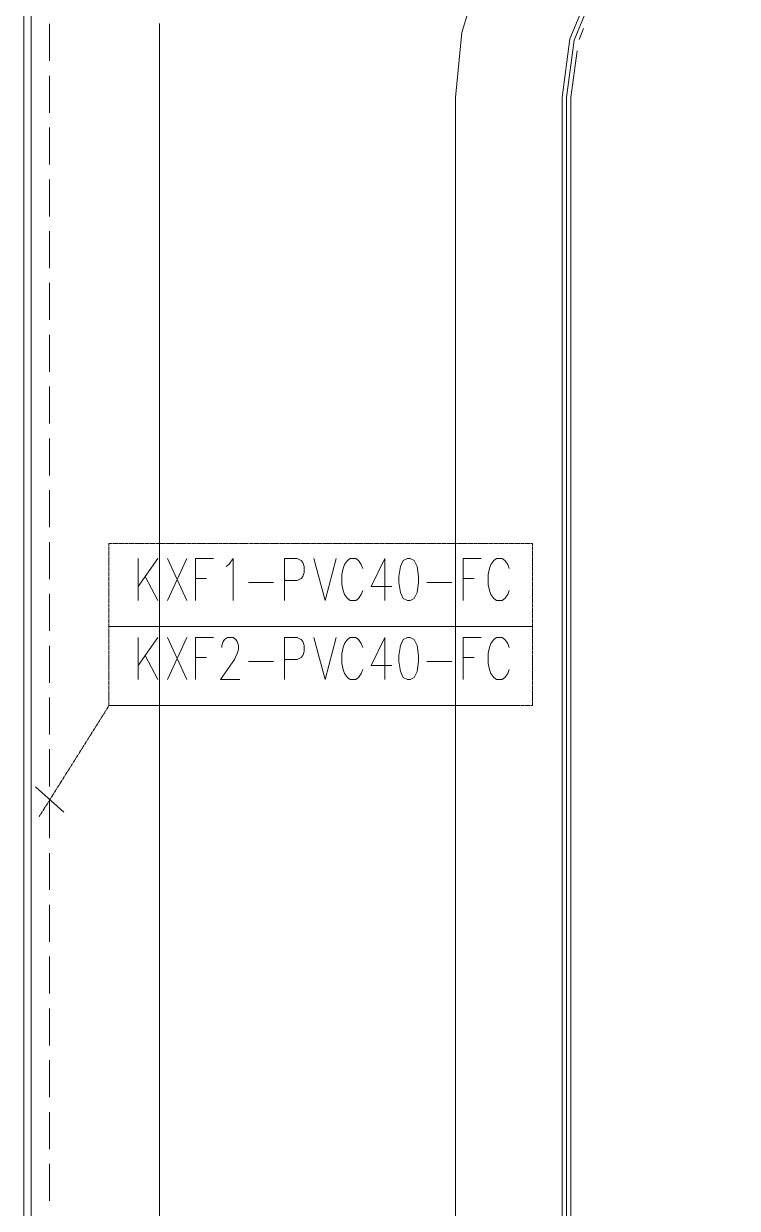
# Model space of a CAD drawing. Header units: millimetres. Extents: x -4415 to 173792, y -78716 to 47289.
# Drawn here: x 65502 to 84791, y -13627 to 18379 of the extents above; entities that cross this region are included whole.
import ezdxf

# ---------------------------------------------------------------- set-up
doc = ezdxf.new("R2010")
doc.units = ezdxf.units.MM

msp = doc.modelspace()

# ---------------------------------------------------------------- linework, layer by layer
at = {"color": 0, "lineweight": 0}
for points in [[(86175, 25384), (84419, 25211), (82731, 24699), (81175, 23867), (79811, 22747), (78692, 21384), (77860, 19827), (77348, 18139), (77175, 16384)], [(86175, 22504), (84591, 22295), (83114, 21683), (81848, 20711), (80875, 19443), (80263, 17967), (80055, 16384)], [(86175, 22383), (84622, 22179), (83175, 21579), (81933, 20626), (80978, 19383), (80379, 17936), (80175, 16384)], [(65502, -27014), (65502, 21199)], [(65502, -27014), (65502, 21199)], [(65701, -27198), (65701, 21384)], [(65701, -27198), (65701, 21384)], [(66202, 17374), (66202, 18375)], [(69175, -32199), (69174, 18384)], [(80637, 18248), (80516, 17955)], [(80461, 17644), (80294, 16384)], [(66202, 15975), (66202, 16974)], [(77175, -38119), (77175, 16384)], [(80055, -38119), (80055, 16384)], [(80175, -38119), (80175, 16384)], [(80295, -38119), (80294, 16384)], [(66202, 14575), (66202, 15574)], [(66202, 13174), (66202, 14174)], [(66202, 11774), (66202, 12775)], [(66202, 10374), (66202, 11374)], [(66202, 8974), (66202, 9974)], [(66202, 7575), (66202, 8574)], [(66202, 6174), (66202, 7174)], [(66202, 4774), (66202, 5774)], [(66202, 3374), (66202, 4373)], [(67828, 4335), (67807, 4335), (67807, 4307)], [(67807, 4295), (67807, 4268)], [(67807, 4256), (67807, 4229)], [(67807, 4219), (67807, 4191)], [(67807, 4180), (67807, 4152)], [(67867, 4335), (67840, 4335)], [(67905, 4335), (67878, 4335)], [(67944, 4335), (67916, 4335)], [(67982, 4335), (67955, 4335)], [(68021, 4335), (67993, 4335)], [(68060, 4335), (68032, 4335)], [(68097, 4335), (68071, 4335)], [(68136, 4335), (68109, 4335)], [(68175, 4335), (68148, 4335)], [(68213, 4335), (68185, 4335)], [(68252, 4335), (68224, 4335)], [(68291, 4335), (68263, 4335)], [(68329, 4335), (68301, 4335)], [(68368, 4335), (68340, 4335)], [(68405, 4335), (68379, 4335)], [(68444, 4335), (68417, 4335)], [(68483, 4335), (68456, 4335)], [(68521, 4335), (68493, 4335)], [(68560, 4335), (68532, 4335)], [(68599, 4335), (68571, 4335)], [(68637, 4335), (68609, 4335)], [(68675, 4335), (68648, 4335)], [(68714, 4335), (68687, 4335)], [(68752, 4335), (68725, 4335)], [(68791, 4335), (68763, 4335)], [(68829, 4335), (68802, 4335)], [(68868, 4335), (68840, 4335)], [(68907, 4335), (68879, 4335)], [(68945, 4335), (68917, 4335)], [(68983, 4335), (68956, 4335)], [(69022, 4335), (68995, 4335)], [(69060, 4335), (69033, 4335)], [(69099, 4335), (69071, 4335)], [(69138, 4335), (69110, 4335)], [(69176, 4335), (69148, 4335)], [(69215, 4335), (69187, 4335)], [(69252, 4335), (69226, 4335)], [(69291, 4335), (69264, 4335)], [(69330, 4335), (69303, 4335)], [(69368, 4335), (69340, 4335)], [(69407, 4335), (69379, 4335)], [(69446, 4335), (69418, 4335)], [(69484, 4335), (69456, 4335)], [(69523, 4335), (69495, 4335)], [(69561, 4335), (69534, 4335)], [(69599, 4335), (69572, 4335)], [(69638, 4335), (69610, 4335)], [(69676, 4335), (69649, 4335)], [(69715, 4335), (69687, 4335)], [(69754, 4335), (69726, 4335)], [(69792, 4335), (69764, 4335)], [(69830, 4335), (69803, 4335)], [(69869, 4335), (69842, 4335)], [(69907, 4335), (69880, 4335)], [(69946, 4335), (69918, 4335)], [(69985, 4335), (69957, 4335)], [(70023, 4335), (69995, 4335)], [(70062, 4335), (70034, 4335)], [(70100, 4335), (70073, 4335)], [(70138, 4335), (70111, 4335)], [(70177, 4335), (70150, 4335)], [(70215, 4335), (70187, 4335)], [(70254, 4335), (70226, 4335)], [(70293, 4335), (70265, 4335)], [(70331, 4335), (70303, 4335)], [(70370, 4335), (70342, 4335)], [(70408, 4335), (70381, 4335)], [(70446, 4335), (70419, 4335)], [(70485, 4335), (70458, 4335)], [(70523, 4335), (70496, 4335)], [(70562, 4335), (70534, 4335)], [(70601, 4335), (70573, 4335)], [(70639, 4335), (70611, 4335)], [(70677, 4335), (70650, 4335)], [(70716, 4335), (70689, 4335)], [(70754, 4335), (70727, 4335)], [(70793, 4335), (70765, 4335)], [(70832, 4335), (70804, 4335)], [(70870, 4335), (70842, 4335)], [(70909, 4335), (70881, 4335)], [(70947, 4335), (70920, 4335)], [(70985, 4335), (70958, 4335)], [(71024, 4335), (70997, 4335)], [(71062, 4335), (71036, 4335)], [(71101, 4335), (71073, 4335)], [(71140, 4335), (71112, 4335)], [(71178, 4335), (71150, 4335)], [(71217, 4335), (71189, 4335)], [(71254, 4335), (71228, 4335)], [(71293, 4335), (71266, 4335)], [(71332, 4335), (71305, 4335)], [(71370, 4335), (71343, 4335)], [(71409, 4335), (71381, 4335)], [(71448, 4335), (71420, 4335)], [(71486, 4335), (71458, 4335)], [(71525, 4335), (71497, 4335)], [(71563, 4335), (71536, 4335)], [(71601, 4335), (71574, 4335)], [(71640, 4335), (71613, 4335)], [(71679, 4335), (71651, 4335)], [(71717, 4335), (71689, 4335)], [(71756, 4335), (71728, 4335)], [(71794, 4335), (71767, 4335)], [(71832, 4335), (71805, 4335)], [(71871, 4335), (71844, 4335)], [(71909, 4335), (71882, 4335)], [(71948, 4335), (71920, 4335)], [(71987, 4335), (71959, 4335)], [(72025, 4335), (71997, 4335)], [(72064, 4335), (72036, 4335)], [(72103, 4335), (72075, 4335)], [(72140, 4335), (72113, 4335)], [(72179, 4335), (72152, 4335)], [(72217, 4335), (72190, 4335)], [(72256, 4335), (72228, 4335)], [(72295, 4335), (72267, 4335)], [(72333, 4335), (72305, 4335)], [(72372, 4335), (72344, 4335)], [(72410, 4335), (72383, 4335)], [(72448, 4335), (72421, 4335)], [(72487, 4335), (72460, 4335)], [(72526, 4335), (72498, 4335)], [(72564, 4335), (72536, 4335)], [(72603, 4335), (72575, 4335)], [(72641, 4335), (72614, 4335)], [(72679, 4335), (72652, 4335)], [(72718, 4335), (72691, 4335)], [(72756, 4335), (72729, 4335)], [(72795, 4335), (72767, 4335)], [(72834, 4335), (72806, 4335)], [(72872, 4335), (72844, 4335)], [(72911, 4335), (72883, 4335)], [(72950, 4335), (72922, 4335)], [(72987, 4335), (72960, 4335)], [(73026, 4335), (72999, 4335)], [(73064, 4335), (73038, 4335)], [(73103, 4335), (73075, 4335)], [(73142, 4335), (73114, 4335)], [(73180, 4335), (73152, 4335)], [(73219, 4335), (73191, 4335)], [(73257, 4335), (73230, 4335)], [(73295, 4335), (73268, 4335)], [(73334, 4335), (73307, 4335)], [(73373, 4335), (73345, 4335)], [(73411, 4335), (73383, 4335)], [(73450, 4335), (73422, 4335)], [(73488, 4335), (73461, 4335)], [(73527, 4335), (73499, 4335)], [(73565, 4335), (73538, 4335)], [(73603, 4335), (73576, 4335)], [(73642, 4335), (73615, 4335)], [(73681, 4335), (73653, 4335)], [(73719, 4335), (73691, 4335)], [(73758, 4335), (73730, 4335)], [(73797, 4335), (73769, 4335)], [(73834, 4335), (73807, 4335)], [(73873, 4335), (73846, 4335)], [(73911, 4335), (73885, 4335)], [(73950, 4335), (73922, 4335)], [(73989, 4335), (73961, 4335)], [(74027, 4335), (73999, 4335)], [(74066, 4335), (74038, 4335)], [(74105, 4335), (74077, 4335)], [(74142, 4335), (74115, 4335)], [(74181, 4335), (74154, 4335)], [(74219, 4335), (74192, 4335)], [(74258, 4335), (74230, 4335)], [(74297, 4335), (74269, 4335)], [(74335, 4335), (74308, 4335)], [(74374, 4335), (74346, 4335)], [(74412, 4335), (74385, 4335)], [(74450, 4335), (74423, 4335)], [(74489, 4335), (74462, 4335)], [(74528, 4335), (74500, 4335)], [(74566, 4335), (74538, 4335)], [(74605, 4335), (74577, 4335)], [(74644, 4335), (74616, 4335)], [(74681, 4335), (74654, 4335)], [(74720, 4335), (74693, 4335)], [(74758, 4335), (74732, 4335)], [(74797, 4335), (74769, 4335)], [(74836, 4335), (74808, 4335)], [(74874, 4335), (74846, 4335)], [(74913, 4335), (74885, 4335)], [(74952, 4335), (74924, 4335)], [(74989, 4335), (74962, 4335)], [(75028, 4335), (75001, 4335)], [(75066, 4335), (75040, 4335)], [(75105, 4335), (75077, 4335)], [(75144, 4335), (75116, 4335)], [(75182, 4335), (75155, 4335)], [(75221, 4335), (75193, 4335)], [(75259, 4335), (75232, 4335)], [(75297, 4335), (75270, 4335)], [(75336, 4335), (75309, 4335)], [(75375, 4335), (75347, 4335)], [(75413, 4335), (75385, 4335)], [(75452, 4335), (75424, 4335)], [(75491, 4335), (75463, 4335)], [(75529, 4335), (75501, 4335)], [(75567, 4335), (75540, 4335)], [(75605, 4335), (75579, 4335)], [(75644, 4335), (75617, 4335)], [(75683, 4335), (75655, 4335)], [(75721, 4335), (75693, 4335)], [(75760, 4335), (75732, 4335)], [(75799, 4335), (75771, 4335)], [(75836, 4335), (75809, 4335)], [(75875, 4335), (75848, 4335)], [(75913, 4335), (75887, 4335)], [(75952, 4335), (75924, 4335)], [(75991, 4335), (75963, 4335)], [(76029, 4335), (76001, 4335)], [(76068, 4335), (76040, 4335)], [(76107, 4335), (76079, 4335)], [(76144, 4335), (76117, 4335)], [(76183, 4335), (76156, 4335)], [(76222, 4335), (76194, 4335)], [(76260, 4335), (76232, 4335)], [(76299, 4335), (76271, 4335)], [(76338, 4335), (76310, 4335)], [(76376, 4335), (76348, 4335)], [(76414, 4335), (76387, 4335)], [(76452, 4335), (76426, 4335)], [(76491, 4335), (76464, 4335)], [(76530, 4335), (76502, 4335)], [(76568, 4335), (76540, 4335)], [(76607, 4335), (76579, 4335)], [(76646, 4335), (76618, 4335)], [(76684, 4335), (76656, 4335)], [(76722, 4335), (76695, 4335)], [(76760, 4335), (76734, 4335)], [(76799, 4335), (76771, 4335)], [(76838, 4335), (76810, 4335)], [(76876, 4335), (76848, 4335)], [(76915, 4335), (76887, 4335)], [(76954, 4335), (76926, 4335)], [(76991, 4335), (76964, 4335)], [(77030, 4335), (77003, 4335)], [(77069, 4335), (77042, 4335)], [(77107, 4335), (77079, 4335)], [(77146, 4335), (77118, 4335)], [(77184, 4335), (77157, 4335)], [(77223, 4335), (77195, 4335)], [(77261, 4335), (77234, 4335)], [(77299, 4335), (77273, 4335)], [(77338, 4335), (77311, 4335)], [(77377, 4335), (77349, 4335)], [(77415, 4335), (77387, 4335)], [(77454, 4335), (77426, 4335)], [(77493, 4335), (77465, 4335)], [(77531, 4335), (77503, 4335)], [(77569, 4335), (77542, 4335)], [(77607, 4335), (77581, 4335)], [(77646, 4335), (77619, 4335)], [(77685, 4335), (77657, 4335)], [(77723, 4335), (77695, 4335)], [(77762, 4335), (77734, 4335)], [(77801, 4335), (77773, 4335)], [(77838, 4335), (77811, 4335)], [(77877, 4335), (77850, 4335)], [(77916, 4335), (77889, 4335)], [(77954, 4335), (77926, 4335)], [(77993, 4335), (77965, 4335)], [(78031, 4335), (78004, 4335)], [(78070, 4335), (78042, 4335)], [(78109, 4335), (78081, 4335)], [(78146, 4335), (78120, 4335)], [(78185, 4335), (78158, 4335)], [(78224, 4335), (78197, 4335)], [(78262, 4335), (78234, 4335)], [(78301, 4335), (78273, 4335)], [(78340, 4335), (78312, 4335)], [(78378, 4335), (78350, 4335)], [(78416, 4335), (78389, 4335)], [(78454, 4335), (78428, 4335)], [(78493, 4335), (78466, 4335)], [(78532, 4335), (78504, 4335)], [(78570, 4335), (78542, 4335)], [(78609, 4335), (78581, 4335)], [(78648, 4335), (78620, 4335)], [(78686, 4335), (78658, 4335)], [(78724, 4335), (78697, 4335)], [(78763, 4335), (78736, 4335)], [(78801, 4335), (78773, 4335)], [(78840, 4335), (78812, 4335)], [(78878, 4335), (78851, 4335)], [(78917, 4335), (78889, 4335)], [(78956, 4335), (78928, 4335)], [(78993, 4335), (78966, 4335)], [(79032, 4335), (79005, 4335)], [(79071, 4335), (79044, 4335)], [(79109, 4335), (79081, 4335)], [(79148, 4335), (79120, 4335)], [(79187, 4335), (79159, 4335)], [(79225, 4335), (79197, 4335)], [(79256, 4335), (79236, 4335)], [(79256, 4307), (79256, 4335)], [(79256, 4268), (79256, 4295)], [(79256, 4229), (79256, 4256)], [(79256, 4191), (79256, 4219)], [(79256, 4152), (79256, 4180)], [(67807, 4141), (67807, 4114)], [(67807, 4103), (67807, 4075)], [(67807, 4064), (67807, 4037)], [(67807, 4026), (67807, 3999)], [(67807, 3987), (67807, 3960)], [(67807, 3949), (67807, 3921)], [(67807, 3911), (67807, 3883)], [(67807, 3872), (67807, 3844)], [(68597, 2799), (68597, 3930)], [(69125, 3930), (68597, 3176)], [(69388, 2799), (69916, 3930)], [(69388, 3930), (69916, 2799)], [(70142, 2799), (70142, 3930), (70632, 3930)], [(70971, 3714), (71046, 3768), (71160, 3930), (71160, 2799)], [(72554, 2799), (72554, 3930), (72894, 3930), (73006, 3876), (73044, 3822), (73082, 3714), (73082, 3553), (73044, 3445), (73006, 3391), (72894, 3337), (72554, 3337)], [(73346, 3930), (73647, 2799), (73949, 3930)], [(74665, 3661), (74627, 3768), (74552, 3876), (74477, 3930), (74326, 3930), (74251, 3876), (74175, 3768), (74138, 3661), (74099, 3500), (74099, 3230), (74138, 3068), (74175, 2961), (74251, 2853), (74326, 2799), (74477, 2799), (74552, 2853), (74627, 2961), (74665, 3068)], [(75268, 3930), (74892, 3176), (75457, 3176)], [(75268, 3930), (75268, 2799)], [(77379, 2799), (77379, 3930), (77869, 3930)], [(78623, 3661), (78585, 3768), (78510, 3876), (78434, 3930), (78284, 3930), (78209, 3876), (78133, 3768), (78095, 3661), (78057, 3500), (78057, 3230), (78095, 3068), (78133, 2961), (78209, 2853), (78284, 2799), (78434, 2799), (78510, 2853), (78585, 2961), (78623, 3068)], [(79256, 4114), (79256, 4141)], [(79256, 4075), (79256, 4103)], [(79256, 4037), (79256, 4064)], [(79256, 3999), (79256, 4026)], [(79256, 3960), (79256, 3987)], [(79256, 3921), (79256, 3949)], [(79256, 3883), (79256, 3911)], [(79256, 3844), (79256, 3872)], [(67807, 3833), (67807, 3805)], [(67807, 3795), (67807, 3767)], [(67807, 3756), (67807, 3729)], [(67807, 3717), (67807, 3691)], [(67807, 3679), (67807, 3652)], [(67807, 3641), (67807, 3613)], [(67807, 3603), (67807, 3575)], [(67807, 3564), (67807, 3536)], [(67807, 3525), (67807, 3497)], [(79256, 3805), (79256, 3833)], [(79256, 3767), (79256, 3795)], [(79256, 3729), (79256, 3756)], [(79256, 3691), (79256, 3717)], [(79256, 3652), (79256, 3679)], [(79256, 3613), (79256, 3641)], [(79256, 3575), (79256, 3603)], [(79256, 3536), (79256, 3564)], [(79256, 3497), (79256, 3525)], [(67807, 3487), (67807, 3460)], [(67807, 3448), (67807, 3421)], [(67807, 3409), (67807, 3383)], [(67807, 3372), (67807, 3344)], [(67807, 3333), (67807, 3305)], [(67807, 3294), (67807, 3267)], [(67807, 3256), (67807, 3228)], [(67807, 3217), (67807, 3189)], [(68785, 3445), (69125, 2799)], [(70142, 3391), (70444, 3391)], [(71574, 3284), (72253, 3284)], [(76399, 3284), (77077, 3284)], [(77379, 3391), (77680, 3391)], [(79256, 3460), (79256, 3487)], [(79256, 3421), (79256, 3448)], [(79256, 3383), (79256, 3409)], [(79256, 3344), (79256, 3372)], [(79256, 3305), (79256, 3333)], [(79256, 3267), (79256, 3294)], [(79256, 3228), (79256, 3256)], [(79256, 3189), (79256, 3217)], [(66202, 1974), (66202, 2974)], [(67807, 3179), (67807, 3152)], [(67807, 3140), (67807, 3113)], [(67807, 3102), (67807, 3074)], [(67807, 3064), (67807, 3036)], [(67807, 3025), (67807, 2997)], [(67807, 2986), (67807, 2958)], [(67807, 2948), (67807, 2920)], [(67807, 2909), (67807, 2882)], [(79256, 3152), (79256, 3179)], [(79256, 3113), (79256, 3140)], [(79256, 3074), (79256, 3102)], [(79256, 3036), (79256, 3064)], [(79256, 2997), (79256, 3025)], [(79256, 2958), (79256, 2986)], [(79256, 2920), (79256, 2948)], [(79256, 2882), (79256, 2909)], [(67807, 2870), (67807, 2844)], [(67807, 2832), (67807, 2805)], [(67807, 2794), (67807, 2766)], [(67807, 2756), (67807, 2728)], [(67807, 2717), (67807, 2689)], [(67807, 2678), (67807, 2650)], [(67807, 2640), (67807, 2613)], [(67807, 2601), (67807, 2574)], [(67807, 2562), (67807, 2536)], [(79256, 2844), (79256, 2870)], [(79256, 2805), (79256, 2832)], [(79256, 2766), (79256, 2794)], [(79256, 2728), (79256, 2756)], [(79256, 2689), (79256, 2717)], [(79256, 2650), (79256, 2678)], [(79256, 2613), (79256, 2640)], [(79256, 2574), (79256, 2601)], [(79256, 2536), (79256, 2562)], [(67807, 2525), (67807, 2497)], [(67807, 2486), (67807, 2458)], [(67807, 2447), (67807, 2420)], [(67807, 2409), (67807, 2381)], [(67807, 2370), (67807, 2342)], [(67807, 2332), (67807, 2305)], [(67807, 2293), (67807, 2266)], [(67807, 2254), (67807, 2227)], [(79256, 2497), (79256, 2525)], [(79256, 2458), (79256, 2486)], [(79256, 2420), (79256, 2447)], [(79256, 2381), (79256, 2409)], [(79256, 2342), (79256, 2370)], [(79256, 2305), (79256, 2332)], [(79256, 2266), (79256, 2293)], [(79256, 2227), (79256, 2254)], [(67807, 2217), (67807, 2189)], [(67807, 2178), (67807, 2150)], [(67807, 2139), (67807, 2111)], [(67807, 2101), (67807, 2073)], [(76913, 2089), (67807, 2089)], [(67807, 2089), (79256, 2089)], [(67807, 2062), (67807, 2035)], [(67807, 2023), (67807, 1997)], [(67807, 1985), (67807, 1958)], [(67807, 1947), (67807, 1919)], [(79256, 2189), (79256, 2217)], [(79256, 2150), (79256, 2178)], [(79256, 2111), (79256, 2139)], [(79256, 2073), (79256, 2101)], [(79256, 2035), (79256, 2062)], [(79256, 1997), (79256, 2023)], [(79256, 1958), (79256, 1985)], [(79256, 1919), (79256, 1947)], [(67807, 1909), (67807, 1881)], [(67807, 1870), (67807, 1842)], [(67807, 1831), (67807, 1803)], [(67807, 1793), (67807, 1765)], [(67807, 1754), (67807, 1727)], [(67807, 1715), (67807, 1689)], [(67807, 1677), (67807, 1650)], [(67807, 1639), (67807, 1611)], [(67807, 1600), (67807, 1573)], [(68597, 664), (68597, 1795)], [(69125, 1795), (68597, 1041)], [(69388, 664), (69916, 1795)], [(69388, 1795), (69916, 664)], [(70142, 664), (70142, 1795), (70632, 1795)], [(70858, 1526), (70858, 1580), (70896, 1687), (70934, 1741), (71009, 1795), (71160, 1795), (71235, 1741), (71273, 1687), (71310, 1580), (71310, 1472), (71273, 1364), (71198, 1203), (70821, 664), (71348, 664)], [(72554, 664), (72554, 1795), (72894, 1795), (73006, 1741), (73044, 1687), (73082, 1580), (73082, 1418), (73044, 1311), (73006, 1257), (72894, 1203), (72554, 1203)], [(73346, 1795), (73647, 664), (73949, 1795)], [(74665, 1526), (74627, 1634), (74552, 1741), (74477, 1795), (74326, 1795), (74251, 1741), (74175, 1634), (74138, 1526), (74099, 1364), (74099, 1095), (74138, 934), (74175, 827), (74251, 718), (74326, 664), (74477, 664), (74552, 718), (74627, 827), (74665, 934)], [(75268, 1795), (74892, 1041), (75457, 1041)], [(75268, 1795), (75268, 664)], [(77379, 664), (77379, 1795), (77869, 1795)], [(78623, 1526), (78585, 1634), (78510, 1741), (78434, 1795), (78284, 1795), (78209, 1741), (78133, 1634), (78095, 1526), (78057, 1364), (78057, 1095), (78095, 934), (78133, 827), (78209, 718), (78284, 664), (78434, 664), (78510, 718), (78585, 827), (78623, 934)], [(79256, 1881), (79256, 1909)], [(79256, 1842), (79256, 1870)], [(79256, 1803), (79256, 1831)], [(79256, 1765), (79256, 1793)], [(79256, 1727), (79256, 1754)], [(79256, 1689), (79256, 1715)], [(79256, 1650), (79256, 1677)], [(79256, 1611), (79256, 1639)], [(79256, 1573), (79256, 1600)], [(66202, 574), (66202, 1574)], [(67807, 1562), (67807, 1534)], [(67807, 1523), (67807, 1495)], [(67807, 1485), (67807, 1458)], [(67807, 1446), (67807, 1419)], [(67807, 1407), (67807, 1380)], [(67807, 1370), (67807, 1342)], [(67807, 1331), (67807, 1303)], [(67807, 1292), (67807, 1264)], [(68785, 1311), (69125, 664)], [(79256, 1534), (79256, 1562)], [(79256, 1495), (79256, 1523)], [(79256, 1458), (79256, 1485)], [(79256, 1419), (79256, 1446)], [(79256, 1380), (79256, 1407)], [(79256, 1342), (79256, 1370)], [(79256, 1303), (79256, 1331)], [(79256, 1264), (79256, 1292)], [(67807, 1254), (67807, 1226)], [(67807, 1215), (67807, 1187)], [(67807, 1176), (67807, 1150)], [(67807, 1138), (67807, 1111)], [(67807, 1100), (67807, 1072)], [(67807, 1062), (67807, 1034)], [(67807, 1023), (67807, 995)], [(67807, 984), (67807, 956)], [(70142, 1257), (70444, 1257)], [(71574, 1150), (72253, 1150)], [(76399, 1150), (77077, 1150)], [(77379, 1257), (77680, 1257)], [(79256, 1226), (79256, 1254)], [(79256, 1187), (79256, 1215)], [(79256, 1150), (79256, 1176)], [(79256, 1111), (79256, 1138)], [(79256, 1072), (79256, 1100)], [(79256, 1034), (79256, 1062)], [(79256, 995), (79256, 1023)], [(79256, 956), (79256, 984)], [(67807, 946), (67807, 918)], [(67807, 907), (67807, 880)], [(67807, 868), (67807, 842)], [(67807, 830), (67807, 803)], [(67807, 792), (67807, 764)], [(67807, 754), (67807, 726)], [(67807, 715), (67807, 687)], [(67807, 676), (67807, 648)], [(79256, 918), (79256, 946)], [(79256, 880), (79256, 907)], [(79256, 842), (79256, 868)], [(79256, 803), (79256, 830)], [(79256, 764), (79256, 792)], [(79256, 726), (79256, 754)], [(79256, 687), (79256, 715)], [(79256, 648), (79256, 676)], [(67807, 638), (67807, 610)], [(67807, 599), (67807, 572)], [(67807, 560), (67807, 533)], [(67807, 523), (67807, 495)], [(67807, 484), (67807, 456)], [(67807, 445), (67807, 418)], [(67807, 407), (67807, 379)], [(67807, 368), (67807, 340)], [(67807, 329), (67807, 303)], [(79256, 610), (79256, 638)], [(79256, 572), (79256, 599)], [(79256, 533), (79256, 560)], [(79256, 495), (79256, 523)], [(79256, 456), (79256, 484)], [(79256, 418), (79256, 445)], [(79256, 379), (79256, 407)], [(79256, 340), (79256, 368)], [(79256, 303), (79256, 329)], [(66202, -827), (66202, 174)], [(67807, 291), (67807, 264)], [(67807, 252), (67807, 225)], [(67807, 215), (67807, 187)], [(67807, 176), (67807, 148)], [(67807, 137), (67807, 109)], [(67807, 99), (67807, 71)], [(67807, 60), (67807, 33)], [(67807, 21), (67807, -5)], [(79256, 264), (79256, 291)], [(79256, 225), (79256, 252)], [(79256, 187), (79256, 215)], [(79256, 148), (79256, 176)], [(79256, 109), (79256, 137)], [(79256, 71), (79256, 99)], [(79256, 33), (79256, 60)], [(79256, -5), (79256, 21)], [(67641, -309), (67627, -333)], [(67662, -277), (67648, -301)], [(67682, -245), (67668, -267)], [(67703, -212), (67688, -235)], [(67724, -179), (67709, -202)], [(67744, -146), (67729, -170)], [(67765, -114), (67750, -137)], [(67785, -82), (67770, -104)], [(67807, -45), (67790, -72)], [(67807, -17), (67807, -45), (67828, -45)], [(76913, -45), (67807, -45)], [(67807, -45), (78817, -45)], [(67840, -45), (67867, -45)], [(67878, -45), (67905, -45)], [(67916, -45), (67944, -45)], [(67955, -45), (67982, -45)], [(67993, -45), (68021, -45)], [(68032, -45), (68060, -45)], [(68071, -45), (68097, -45)], [(68109, -45), (68136, -45)], [(68148, -45), (68175, -45)], [(68185, -45), (68213, -45)], [(68224, -45), (68252, -45)], [(68263, -45), (68291, -45)], [(68301, -45), (68329, -45)], [(68340, -45), (68368, -45)], [(68379, -45), (68405, -45)], [(68417, -45), (68444, -45)], [(68456, -45), (68483, -45)], [(68493, -45), (68521, -45)], [(68532, -45), (68560, -45)], [(68571, -45), (68599, -45)], [(68609, -45), (68637, -45)], [(68648, -45), (68675, -45)], [(68687, -45), (68714, -45)], [(68725, -45), (68752, -45)], [(68763, -45), (68791, -45)], [(68802, -45), (68829, -45)], [(68840, -45), (68868, -45)], [(68879, -45), (68907, -45)], [(68917, -45), (68945, -45)], [(68956, -45), (68983, -45)], [(68995, -45), (69022, -45)], [(69033, -45), (69060, -45)], [(69071, -45), (69099, -45)], [(69110, -45), (69138, -45)], [(69148, -45), (69176, -45)], [(69187, -45), (69215, -45)], [(69226, -45), (69252, -45)], [(69264, -45), (69291, -45)], [(69303, -45), (69330, -45)], [(69340, -45), (69368, -45)], [(69379, -45), (69407, -45)], [(69418, -45), (69446, -45)], [(69456, -45), (69484, -45)], [(69495, -45), (69523, -45)], [(69534, -45), (69561, -45)], [(69572, -45), (69599, -45)], [(69610, -45), (69638, -45)], [(69649, -45), (69676, -45)], [(69687, -45), (69715, -45)], [(69726, -45), (69754, -45)], [(69764, -45), (69792, -45)], [(69803, -45), (69830, -45)], [(69842, -45), (69869, -45)], [(69880, -45), (69907, -45)], [(69918, -45), (69946, -45)], [(69957, -45), (69985, -45)], [(69995, -45), (70023, -45)], [(70034, -45), (70062, -45)], [(70073, -45), (70100, -45)], [(70111, -45), (70138, -45)], [(70150, -45), (70177, -45)], [(70187, -45), (70215, -45)], [(70226, -45), (70254, -45)], [(70265, -45), (70293, -45)], [(70303, -45), (70331, -45)], [(70342, -45), (70370, -45)], [(70381, -45), (70408, -45)], [(70419, -45), (70446, -45)], [(70458, -45), (70485, -45)], [(70496, -45), (70523, -45)], [(70534, -45), (70562, -45)], [(70573, -45), (70601, -45)], [(70611, -45), (70639, -45)], [(70650, -45), (70677, -45)], [(70689, -45), (70716, -45)], [(70727, -45), (70754, -45)], [(70765, -45), (70793, -45)], [(70804, -45), (70832, -45)], [(70842, -45), (70870, -45)], [(70881, -45), (70909, -45)], [(70920, -45), (70947, -45)], [(70958, -45), (70985, -45)], [(70997, -45), (71024, -45)], [(71036, -45), (71062, -45)], [(71073, -45), (71101, -45)], [(71112, -45), (71140, -45)], [(71150, -45), (71178, -45)], [(71189, -45), (71217, -45)], [(71228, -45), (71254, -45)], [(71266, -45), (71293, -45)], [(71305, -45), (71332, -45)], [(71343, -45), (71370, -45)], [(71381, -45), (71409, -45)], [(71420, -45), (71448, -45)], [(71458, -45), (71486, -45)], [(71497, -45), (71525, -45)], [(71536, -45), (71563, -45)], [(71574, -45), (71601, -45)], [(71613, -45), (71640, -45)], [(71651, -45), (71679, -45)], [(71689, -45), (71717, -45)], [(71728, -45), (71756, -45)], [(71767, -45), (71794, -45)], [(71805, -45), (71832, -45)], [(71844, -45), (71871, -45)], [(71882, -45), (71909, -45)], [(71920, -45), (71948, -45)], [(71959, -45), (71987, -45)], [(71997, -45), (72025, -45)], [(72036, -45), (72064, -45)], [(72075, -45), (72103, -45)], [(72113, -45), (72140, -45)], [(72152, -45), (72179, -45)], [(72190, -45), (72217, -45)], [(72228, -45), (72256, -45)], [(72267, -45), (72295, -45)], [(72305, -45), (72333, -45)], [(72344, -45), (72372, -45)], [(72383, -45), (72410, -45)], [(72421, -45), (72448, -45)], [(72460, -45), (72487, -45)], [(72498, -45), (72526, -45)], [(72536, -45), (72564, -45)], [(72575, -45), (72603, -45)], [(72614, -45), (72641, -45)], [(72652, -45), (72679, -45)], [(72691, -45), (72718, -45)], [(72729, -45), (72756, -45)], [(72767, -45), (72795, -45)], [(72806, -45), (72834, -45)], [(72844, -45), (72872, -45)], [(72883, -45), (72911, -45)], [(72922, -45), (72950, -45)], [(72960, -45), (72987, -45)], [(72999, -45), (73026, -45)], [(73038, -45), (73064, -45)], [(73075, -45), (73103, -45)], [(73114, -45), (73142, -45)], [(73152, -45), (73180, -45)], [(73191, -45), (73219, -45)], [(73230, -45), (73257, -45)], [(73268, -45), (73295, -45)], [(73307, -45), (73334, -45)], [(73345, -45), (73373, -45)], [(73383, -45), (73411, -45)], [(73422, -45), (73450, -45)], [(73461, -45), (73488, -45)], [(73499, -45), (73527, -45)], [(73538, -45), (73565, -45)], [(73576, -45), (73603, -45)], [(73615, -45), (73642, -45)], [(73653, -45), (73681, -45)], [(73691, -45), (73719, -45)], [(73730, -45), (73758, -45)], [(73769, -45), (73797, -45)], [(73807, -45), (73834, -45)], [(73846, -45), (73873, -45)], [(73885, -45), (73911, -45)], [(73922, -45), (73950, -45)], [(73961, -45), (73989, -45)], [(73999, -45), (74027, -45)], [(74038, -45), (74066, -45)], [(74077, -45), (74105, -45)], [(74115, -45), (74142, -45)], [(74154, -45), (74181, -45)], [(74192, -45), (74219, -45)], [(74230, -45), (74258, -45)], [(74269, -45), (74297, -45)], [(74308, -45), (74335, -45)], [(74346, -45), (74374, -45)], [(74385, -45), (74412, -45)], [(74423, -45), (74450, -45)], [(74462, -45), (74489, -45)], [(74500, -45), (74528, -45)], [(74538, -45), (74566, -45)], [(74577, -45), (74605, -45)], [(74616, -45), (74644, -45)], [(74654, -45), (74681, -45)], [(74693, -45), (74720, -45)], [(74732, -45), (74758, -45)], [(74769, -45), (74797, -45)], [(74808, -45), (74836, -45)], [(74846, -45), (74874, -45)], [(74885, -45), (74913, -45)], [(74924, -45), (74952, -45)], [(74962, -45), (74989, -45)], [(75001, -45), (75028, -45)], [(75040, -45), (75066, -45)], [(75077, -45), (75105, -45)], [(75116, -45), (75144, -45)], [(75155, -45), (75182, -45)], [(75193, -45), (75221, -45)], [(75232, -45), (75259, -45)], [(75270, -45), (75297, -45)], [(75309, -45), (75336, -45)], [(75347, -45), (75375, -45)], [(75385, -45), (75413, -45)], [(75424, -45), (75452, -45)], [(75463, -45), (75491, -45)], [(75501, -45), (75529, -45)], [(75540, -45), (75567, -45)], [(75579, -45), (75605, -45)], [(75617, -45), (75644, -45)], [(75655, -45), (75683, -45)], [(75693, -45), (75721, -45)], [(75732, -45), (75760, -45)], [(75771, -45), (75799, -45)], [(75809, -45), (75836, -45)], [(75848, -45), (75875, -45)], [(75887, -45), (75913, -45)], [(75924, -45), (75952, -45)], [(75963, -45), (75991, -45)], [(76001, -45), (76029, -45)], [(76040, -45), (76068, -45)], [(76079, -45), (76107, -45)], [(76117, -45), (76144, -45)], [(76156, -45), (76183, -45)], [(76194, -45), (76222, -45)], [(76232, -45), (76260, -45)], [(76271, -45), (76299, -45)], [(76310, -45), (76338, -45)], [(76348, -45), (76376, -45)], [(76387, -45), (76414, -45)], [(76426, -45), (76452, -45)], [(76464, -45), (76491, -45)], [(76502, -45), (76530, -45)], [(76540, -45), (76568, -45)], [(76579, -45), (76607, -45)], [(76618, -45), (76646, -45)], [(76656, -45), (76684, -45)], [(76695, -45), (76722, -45)], [(76734, -45), (76760, -45)], [(76771, -45), (76799, -45)], [(76810, -45), (76838, -45)], [(76848, -45), (76876, -45)], [(76887, -45), (76915, -45)], [(76926, -45), (76954, -45)], [(76964, -45), (76991, -45)], [(77003, -45), (77030, -45)], [(77042, -45), (77069, -45)], [(77079, -45), (77107, -45)], [(77118, -45), (77146, -45)], [(77157, -45), (77184, -45)], [(77195, -45), (77223, -45)], [(77234, -45), (77261, -45)], [(77273, -45), (77299, -45)], [(77311, -45), (77338, -45)], [(77349, -45), (77377, -45)], [(77387, -45), (77415, -45)], [(77426, -45), (77454, -45)], [(77465, -45), (77493, -45)], [(77503, -45), (77531, -45)], [(77542, -45), (77569, -45)], [(77581, -45), (77607, -45)], [(77619, -45), (77646, -45)], [(77657, -45), (77685, -45)], [(77695, -45), (77723, -45)], [(77734, -45), (77762, -45)], [(77773, -45), (77801, -45)], [(77811, -45), (77838, -45)], [(77850, -45), (77877, -45)], [(77889, -45), (77916, -45)], [(77926, -45), (77954, -45)], [(77965, -45), (77993, -45)], [(78004, -45), (78031, -45)], [(78042, -45), (78070, -45)], [(78081, -45), (78109, -45)], [(78120, -45), (78146, -45)], [(78158, -45), (78185, -45)], [(78197, -45), (78224, -45)], [(78234, -45), (78262, -45)], [(78273, -45), (78301, -45)], [(78312, -45), (78340, -45)], [(78350, -45), (78378, -45)], [(78389, -45), (78416, -45)], [(78428, -45), (78454, -45)], [(78466, -45), (78493, -45)], [(78504, -45), (78532, -45)], [(78542, -45), (78570, -45)], [(78581, -45), (78609, -45)], [(78620, -45), (78648, -45)], [(78658, -45), (78686, -45)], [(78697, -45), (78724, -45)], [(78736, -45), (78763, -45)], [(78773, -45), (78801, -45)], [(78812, -45), (78840, -45)], [(78851, -45), (78878, -45)], [(78889, -45), (78917, -45)], [(78928, -45), (78956, -45)], [(78966, -45), (78993, -45)], [(79005, -45), (79032, -45)], [(79044, -45), (79071, -45)], [(79081, -45), (79109, -45)], [(79120, -45), (79148, -45)], [(79159, -45), (79187, -45)], [(79197, -45), (79225, -45)], [(79236, -45), (79256, -45), (79256, -17)], [(67436, -636), (67422, -659)], [(67456, -602), (67443, -626)], [(67477, -570), (67463, -594)], [(67498, -538), (67483, -560)], [(67519, -505), (67504, -528)], [(67539, -472), (67524, -496)], [(67560, -440), (67544, -463)], [(67580, -407), (67565, -431)], [(67600, -375), (67585, -398)], [(67621, -343), (67606, -365)], [(67251, -929), (67237, -952)], [(67272, -896), (67258, -919)], [(67293, -863), (67278, -887)], [(67314, -831), (67299, -855)], [(67334, -799), (67319, -821)], [(67354, -765), (67339, -789)], [(67375, -733), (67360, -757)], [(67395, -701), (67380, -724)], [(67416, -668), (67402, -691)], [(66202, -2227), (66202, -1226)], [(67046, -1255), (67032, -1278)], [(67068, -1222), (67053, -1245)], [(67088, -1190), (67073, -1213)], [(67109, -1157), (67094, -1180)], [(67129, -1124), (67114, -1148)], [(67149, -1092), (67134, -1115)], [(67170, -1059), (67155, -1082)], [(67190, -1026), (67175, -1050)], [(67211, -994), (67197, -1017)], [(67231, -961), (67217, -984)], [(66841, -1580), (66827, -1604)], [(66863, -1548), (66848, -1572)], [(66883, -1516), (66868, -1538)], [(66904, -1483), (66889, -1506)], [(66924, -1450), (66909, -1473)], [(66944, -1417), (66929, -1441)], [(66965, -1385), (66950, -1409)], [(66985, -1353), (66970, -1375)], [(67006, -1319), (66992, -1343)], [(67026, -1287), (67012, -1311)], [(66636, -1907), (66622, -1929)], [(66658, -1873), (66643, -1897)], [(66678, -1841), (66663, -1865)], [(66699, -1809), (66684, -1831)], [(66719, -1776), (66704, -1799)], [(66739, -1743), (66724, -1767)], [(66760, -1711), (66745, -1734)], [(66780, -1678), (66766, -1702)], [(66801, -1646), (66787, -1669)], [(66821, -1614), (66807, -1636)], [(66432, -2232), (66417, -2255)], [(66453, -2200), (66438, -2223)], [(66473, -2167), (66458, -2190)], [(66494, -2134), (66479, -2158)], [(66514, -2102), (66499, -2126)], [(66534, -2070), (66519, -2092)], [(66555, -2037), (66540, -2060)], [(66575, -2004), (66561, -2028)], [(66596, -1972), (66582, -1995)], [(66616, -1939), (66602, -1962)], [(65823, -2242), (66583, -2921)], [(66227, -2558), (66212, -2582)], [(66248, -2526), (66233, -2549)], [(66268, -2493), (66253, -2516)], [(66289, -2461), (66273, -2484)], [(66309, -2428), (66294, -2451)], [(66329, -2395), (66314, -2419)], [(66350, -2363), (66335, -2386)], [(66370, -2330), (66356, -2353)], [(66390, -2297), (66377, -2321)], [(66411, -2265), (66397, -2288)], [(66043, -2851), (66028, -2875)], [(66063, -2819), (66048, -2843)], [(66083, -2786), (66068, -2809)], [(66104, -2754), (66089, -2777)], [(66124, -2721), (66109, -2744)], [(66145, -2688), (66131, -2712)], [(66165, -2656), (66151, -2680)], [(66185, -2624), (66171, -2646)], [(66206, -2590), (66192, -2614)], [(66202, -3626), (66202, -2627)], [(65940, -3014), (65924, -3041)], [(65960, -2982), (65946, -3005)], [(65980, -2949), (65966, -2973)], [(66001, -2917), (65987, -2940)], [(66022, -2885), (66007, -2907)], [(66202, -5026), (66202, -4027)], [(66202, -6426), (66202, -5427)], [(66202, -7827), (66202, -6826)], [(66202, -9227), (66202, -8226)], [(66202, -10627), (66202, -9627)], [(66202, -12026), (66202, -11027)], [(66202, -13426), (66202, -12427)]]:
    msp.add_lwpolyline(points, dxfattribs=at)
for points in [[(75872, 3930), (75758, 3876), (75683, 3714), (75645, 3445), (75645, 3284), (75683, 3014), (75758, 2853), (75872, 2799), (75947, 2799), (76059, 2853), (76136, 3014), (76173, 3284), (76173, 3445), (76136, 3714), (76059, 3876), (75947, 3930)], [(75872, 1795), (75758, 1741), (75683, 1580), (75645, 1311), (75645, 1150), (75683, 880), (75758, 718), (75872, 664), (75947, 664), (76059, 718), (76136, 880), (76173, 1150), (76173, 1311), (76136, 1580), (76059, 1741), (75947, 1795)]]:
    msp.add_lwpolyline(points, close=True, dxfattribs=at)

doc.saveas('drawing.dxf')
